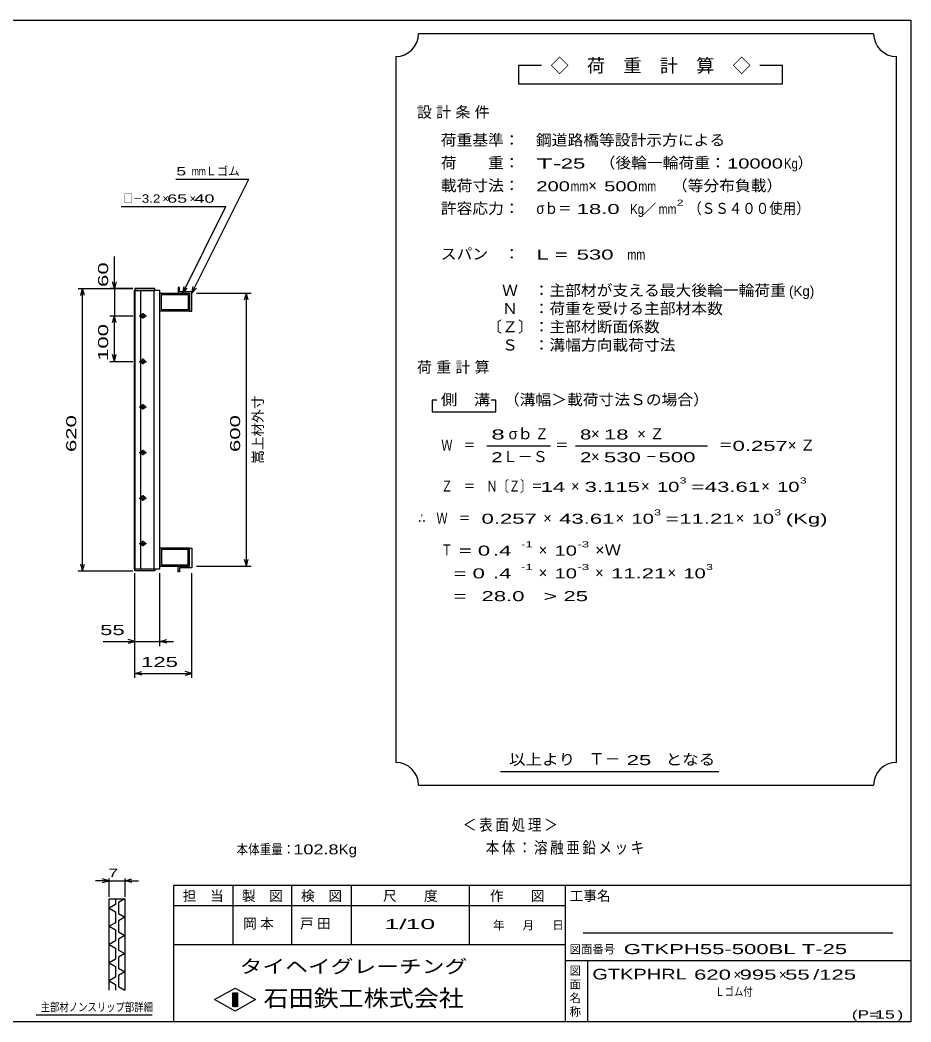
# Model space of a CAD drawing. Units: millimetres, scale not verified. Extents: x -1820 to 1731, y -1282 to 1054.
# Drawn here: x -227 to 1731, y -1146 to 1054 of the extents above; entities that cross this region are included whole.
import ezdxf
from ezdxf.enums import TextEntityAlignment as Align

# ---------------------------------------------------------------- set-up
doc = ezdxf.new("R2010")
doc.units = ezdxf.units.MM
doc.header["$LTSCALE"] = 10
for name, color, linetype, lineweight in [('0_2', 150, 'Continuous', 25), ('16', 3, 'Continuous', 25), ('22', 4, 'Continuous', 25), ('24', 2, 'Continuous', 25), ('32', 4, 'Continuous', 25)]:
    doc.layers.add(name, color=color, linetype=linetype, lineweight=lineweight)
doc.styles.add('ベクトル', font='')
doc.styles.get('ベクトル').set_extended_font_data('ベクトル')

msp = doc.modelspace()

# ---------------------------------------------------------------- linework, layer by layer
at = {"layer": '0_2'}
for p, q in [((-1729, 1053.5), (1731, 1053.5)), ((1731, 1053.5), (1731, -1146.5)), ((1731, -846.5), (111, -846.5)), ((111, -846.5), (111, -1146.5)), ((241, -846.5), (241, -976.5)), ((371, -976.5), (371, -846.5)), ((501, -846.5), (501, -976.5)), ((761, -976.5), (761, -846.5)), ((971, -846.5), (971, -1146.5)), ((971, -891.5), (111, -891.5)), ((1691, -951.5), (1011, -951.5)), ((111, -976.5), (971, -976.5)), ((971, -1011.5), (1731, -1011.5)), ((1021, -1146.5), (1021, -1011.5)), ((201, -1097.5), (246, -1072.5)), ((246, -1072.5), (291, -1097.5)), ((246, -1122.5), (201, -1097.5)), ((241, -1082.5), (251, -1082.5)), ((241, -1112.5), (241, -1082.5)), ((241, -1082.5), (243, -1082.5)), ((243, -1082.5), (243, -1112.5)), ((245, -1112.5), (245, -1082.5)), ((245, -1082.5), (247, -1082.5)), ((291, -1097.5), (246, -1122.5)), ((247, -1082.5), (247, -1112.5)), ((249, -1112.5), (249, -1082.5)), ((249, -1082.5), (251, -1082.5)), ((251, -1082.5), (251, -1112.5)), ((251, -1082.5), (251, -1112.5)), ((251, -1112.5), (241, -1112.5)), ((243, -1112.5), (245, -1112.5)), ((247, -1112.5), (249, -1112.5)), ((1731, -1146.5), (-1729, -1146.5))]:
    msp.add_line(p, q, dxfattribs=at)
at = {"layer": '16'}
for p, q in [((70, 464), (26, 464)), ((26, 464), (26, 459.5)), ((70, 459.5), (70, 464)), ((124, 466), (121, 466)), ((121, 466), (121, 454)), ((124, 457), (124, 466)), ((25.3, -151.5), (25.3, 459.5)), ((25.3, 459.5), (26, 459.5)), ((26, 459.5), (70, 459.5)), ((26, 459.5), (26, -151.5)), ((81, 459.5), (26, 459.5)), ((38.5, 459.5), (38.5, -151.5)), ((68.5, -151.5), (68.5, 459.5)), ((81, -151.5), (81, 459.5)), ((81, 454), (146, 454)), ((81, 414), (81, 454)), ((84, 451), (143, 451)), ((84, 417), (84, 451)), ((121, 454), (146, 454)), ((151, 457), (124, 457)), ((143, 451), (143, 417)), ((146, 454), (146, 414)), ((146, 454), (146, 414)), ((151, 414), (151, 457)), ((35.5, 404), (51.5, 404)), ((45.5, 407), (41.5, 407)), ((41.5, 401), (45.5, 401)), ((43.5, 410), (43.5, 398)), ((146, 414), (81, 414)), ((143, 417), (84, 417)), ((146, 414), (151, 414)), ((43.5, 310), (43.5, 298)), ((35.5, 304), (51.5, 304)), ((45.5, 307), (41.5, 307)), ((41.5, 301), (45.5, 301)), ((35.5, 204), (51.5, 204)), ((45.5, 207), (41.5, 207)), ((41.5, 201), (45.5, 201)), ((43.5, 210), (43.5, 198)), ((43.5, 110), (43.5, 98)), ((35.5, 104), (51.5, 104)), ((45.5, 107), (41.5, 107)), ((41.5, 101), (45.5, 101)), ((35.5, 4), (51.5, 4)), ((45.5, 7), (41.5, 7)), ((41.5, 1), (45.5, 1)), ((43.5, 10), (43.5, -2)), ((35.5, -96), (51.5, -96)), ((45.5, -93), (41.5, -93)), ((41.5, -99), (45.5, -99)), ((43.5, -90), (43.5, -102)), ((146, -106), (81, -106)), ((81, -106), (81, -146)), ((143, -109), (84, -109)), ((84, -109), (84, -143)), ((143, -143), (143, -109)), ((146, -146), (146, -106)), ((146, -106), (151, -106)), ((146, -146), (146, -106)), ((151, -106), (151, -149)), ((26, -151.5), (25.3, -151.5)), ((26, -151.5), (70, -151.5)), ((26, -156), (26, -151.5)), ((26, -151.5), (81, -151.5)), ((70, -151.5), (70, -156)), ((81, -146), (146, -146)), ((84, -143), (143, -143)), ((121, -158), (121, -146)), ((121, -146), (146, -146)), ((151, -149), (124, -149)), ((124, -149), (124, -158)), ((70, -156), (26, -156)), ((124, -158), (121, -158))]:
    msp.add_line(p, q, dxfattribs=at)
for centre, radius, start, end in [((41.5, 404), 3, 90, 270), ((43.5, 404), 4, 46.6, 133.4), ((43.5, 404), 4, 226.6, 313.4), ((45.5, 404), 3, 270, 90), ((43.5, 304), 4, 46.6, 133.4), ((41.5, 304), 3, 90, 270), ((43.5, 304), 4, 226.6, 313.4), ((45.5, 304), 3, 270, 90), ((41.5, 204), 3, 90, 270), ((43.5, 204), 4, 46.6, 133.4), ((43.5, 204), 4, 226.6, 313.4), ((45.5, 204), 3, 270, 90), ((41.5, 104), 3, 90, 270), ((43.5, 104), 4, 46.6, 133.4), ((43.5, 104), 4, 226.6, 313.4), ((45.5, 104), 3, 270, 90), ((41.5, 4), 3, 90, 270), ((43.5, 4), 4, 46.6, 133.4), ((43.5, 4), 4, 226.6, 313.4), ((45.5, 4), 3, 270, 90), ((41.5, -96), 3, 90, 270), ((43.5, -96), 4, 46.6, 133.4), ((43.5, -96), 4, 226.6, 313.4), ((45.5, -96), 3, 270, 90)]:
    msp.add_arc(centre, radius, start, end, dxfattribs=at)
at = {"layer": '22'}
for p, q in [((116, 704), (276, 704)), ((151, 454), (276, 704)), ((-4, 644), (226, 644)), ((131, 454), (226, 644)), ((-19, 464), (-19, 534)), ((-99, 464), (21, 464)), ((-93, 449), (-89, 464)), ((-85, 449), (-89, 464)), ((-89, -156), (-89, 464)), ((21, 464), (-29, 464)), ((-19, 464), (-23, 479)), ((-15, 479), (-19, 464)), ((-19, 464), (-19, 404)), ((131, 454), (134, 468.6)), ((131, 454), (141, 465)), ((151, 454), (154, 468.6)), ((151, 454), (161, 465)), ((161, 454), (281, 454)), ((267, 439), (271, 454)), ((275, 439), (271, 454)), ((271, -146), (271, 454)), ((-29, 404), (21, 404)), ((-23, 389), (-19, 404)), ((-15, 389), (-19, 404)), ((-19, 304), (-19, 404)), ((-19, 304), (-23, 319)), ((-19, 304), (-15, 319)), ((-29, 304), (21, 304)), ((271, -146), (267, -131)), ((271, -146), (275, -131)), ((-89, -156), (-93, -141)), ((-89, -156), (-85, -141)), ((161, -146), (281, -146)), ((-99, -156), (21, -156)), ((26, -321), (26, -161)), ((26, -391), (26, -161)), ((81, -321), (81, -161)), ((151, -391), (151, -161)), ((26, -311), (11, -307)), ((81, -311), (96, -307)), ((-44, -311), (26, -311)), ((11, -315), (26, -311)), ((26, -311), (81, -311)), ((96, -315), (81, -311)), ((81, -311), (111, -311)), ((26, -381), (41, -377)), ((41, -385), (26, -381)), ((26, -381), (151, -381)), ((151, -381), (136, -377)), ((136, -385), (151, -381))]:
    msp.add_line(p, q, dxfattribs=at)
at = {"layer": '24', "color": 4}
for p, q in [((1649, 1023.5), (649, 1023.5)), ((599, 973.5), (599, -576.5)), ((1699, -576.5), (1699, 973.5)), ((919, 953.5), (869, 953.5)), ((869, 953.5), (869, 913.5)), ((1449, 953.5), (1399, 953.5)), ((1449, 913.5), (1449, 953.5)), ((869, 913.5), (1449, 913.5)), ((689, 218.5), (679, 218.5)), ((679, 218.5), (679, 193.5)), ((819, 218.5), (809, 218.5)), ((819, 193.5), (819, 218.5)), ((679, 193.5), (819, 193.5)), ((799, 118.5), (939, 118.5)), ((994, 118.5), (1284, 118.5)), ((829, -596.5), (1309, -596.5)), ((649, -626.5), (1649, -626.5))]:
    msp.add_line(p, q, dxfattribs=at)
for centre, start, end in [((599, 1023.5), 270, 0), ((1699, 1023.5), 180, 270), ((599, -626.5), 0, 90), ((1699, -626.5), 90, 180)]:
    msp.add_arc(centre, 50, start, end, dxfattribs=at)
at = {"layer": '32'}
for p, q in [((-31, -836.5), (-46, -832.5)), ((-31, -871.5), (-31, -831.5)), ((4, -831.5), (4, -871.5)), ((4, -836.5), (19, -832.5)), ((-31, -836.5), (-61, -836.5)), ((-46, -840.5), (-31, -836.5)), ((-31, -836.5), (4, -836.5)), ((19, -840.5), (4, -836.5)), ((4, -836.5), (34, -836.5)), ((-31, -876.5), (4, -876.5)), ((-31, -1076.5), (-31, -876.5)), ((-17, -876.5), (-17, -888.5)), ((4, -876.5), (-10, -884.5)), ((4, -876.5), (4, -1076.5)), ((-17, -888.5), (-31, -896.5)), ((-31, -896.5), (-17, -904.5)), ((-10, -884.5), (-10, -908.5)), ((-17, -904.5), (-17, -928.5)), ((-10, -908.5), (4, -916.5)), ((4, -916.5), (-10, -924.5)), ((-17, -928.5), (-31, -936.5)), ((-31, -936.5), (-17, -944.5)), ((-17, -944.5), (-17, -968.5)), ((-10, -924.5), (-10, -948.5)), ((-10, -948.5), (4, -956.5)), ((4, -956.5), (-10, -964.5)), ((-10, -964.5), (-10, -988.5)), ((-17, -968.5), (-31, -976.5)), ((-31, -976.5), (-17, -984.5)), ((-17, -984.5), (-17, -1008.5)), ((-10, -988.5), (4, -996.5)), ((-17, -1008.5), (-31, -1016.5)), ((4, -996.5), (-10, -1004.5)), ((-10, -1004.5), (-10, -1028.5)), ((-31, -1016.5), (-17, -1024.5)), ((-17, -1024.5), (-17, -1048.5)), ((-10, -1028.5), (4, -1036.5)), ((-17, -1048.5), (-31, -1056.5)), ((4, -1036.5), (-10, -1044.5)), ((-10, -1044.5), (-10, -1068.5)), ((-31, -1056.5), (-17, -1064.5)), ((-17, -1064.5), (-17, -1076.5)), ((-10, -1068.5), (4, -1076.5)), ((64, -1131.5), (-191, -1131.5))]:
    msp.add_line(p, q, dxfattribs=at)

# ---------------------------------------------------------------- texts
at = {"layer": '0_2', "style": 'ベクトル'}
for s, height, p in [('担\u3000当', 21.99, (131, -869.5)), ('製\u3000図', 21.99, (261, -869.5)), ('検\u3000図', 21.99, (391, -869.5)), ('尺\u3000\u3000度', 21.99, (571, -869.5)), ('作\u3000\u3000図', 21.99, (806, -869.5)), ('工事名', 21.99, (981, -869.5)), ('年', 18.3, (813, -934)), ('月', 18.3, (878, -934)), ('日', 18.3, (943, -934)), ('図面番号', 18.33, (981, -987)), ('図', 18.3, (981, -1034)), ('面', 18.3, (981, -1064)), ('名', 18.3, (981, -1094)), ('称', 18.3, (981, -1124))]:
    msp.add_text(s, height=height, dxfattribs=at).set_placement(p, align=Align.MIDDLE_LEFT)
at = {"layer": '0_2', "color": 222, "style": 'ベクトル'}
for s, height, width, p in [('タイヘイグレーチング', 29.33, 1.25, (256, -1024.5)), ('石田鉄工株式会社', 36.66, 1.1, (308.5, -1094.5))]:
    msp.add_text(s, height=height, dxfattribs=dict(at, width=width)).set_placement(p, align=Align.MIDDLE_LEFT)
at = {"layer": '22', "color": 2, "style": 'ベクトル'}
for s, height, width, p in [(' 5 ', 18.33, 1.6, (106, 721.5)), ('mm', 18.33, 0.75, (151, 721.5)), ('□－', 18.33, 0.8, (1, 661.5)), ('3.2', 18.33, 1.2, (41, 661.5)), (' 65 ', 18.33, 1.6, (86, 661.5)), (' 40 ', 18.33, 1.6, (146, 661.5)), (' 55 ', 21.99, 1.65, (-64, -286)), (' 125 ', 21.99, 1.65, (26, -356)), ('本体重量：', 21.99, 0.85, (249, -767.5)), ('102.8', 21.99, 1.35, (374, -767.5)), ('Kg', 21.99, 1.1, (474, -767.5)), ('1/', 21.99, 2, (574, -931.5)), (' 10 ', 21.99, 2, (604, -931.5)), ('GTKPH55-500BL T-25                        ', 21.99, 1.65, (1100, -986.5)), ('GTKPHRL', 23.46, 1.4, (1031, -1041.5)), (' 620 ', 21.99, 1.65, (1241, -1042.5)), (' 995 ', 21.99, 1.65, (1341, -1042.5)), (' 55 ', 21.99, 1.65, (1441, -1042.5)), ('/', 22, 1.65, (1516, -1042.5)), (' 125 ', 21.99, 1.65, (1516, -1042.5)), ('Ｌゴム付', 18.33, 0.8, (1301, -1080)), ('(P=', 18.33, 1.55, (1601, -1130)), (' 15 ', 18.33, 1.6, (1641, -1130)), (')', 18.3, 1.6, (1701, -1130))]:
    msp.add_text(s, height=height, dxfattribs=dict(at, width=width)).set_placement(p, align=Align.MIDDLE_LEFT)
for s, height, p in [('Ｌゴム', 18.33, (181, 721.5)), ('×', 18.3, (86, 661.5)), ('×', 18.3, (146, 661.5)), ('×', 22, (1341, -1042.5)), ('×', 22, (1441, -1042.5))]:
    msp.add_text(s, height=height, dxfattribs=at).set_placement(p, align=Align.MIDDLE_LEFT)
at = {"layer": '22', "color": 2, "style": 'ベクトル', "width": 1.65}
for s, p in [(' 60 ', (-44, 454)), (' 100 ', (-44, 291.5)), (' 620 ', (-114, 91.5)), (' 600', (246, 91.5))]:
    msp.add_text(s, height=21.99, rotation=90, dxfattribs=at).set_placement(p, align=Align.MIDDLE_LEFT)
at = {"layer": '22', "color": 2, "style": 'ベクトル'}
msp.add_text('嵩上材外寸', height=21.99, rotation=90, dxfattribs=at).set_placement((296, 79), align=Align.MIDDLE_LEFT)
at = {"layer": '22', "color": 2, "attachment_point": 4, "style": 'ベクトル'}
for s, insert, char_height in [('\\T1.2;\\W0.85;＜表面処理＞', (746.5, -715), 25.66), ('\\T1.19;\\W0.85;本体：溶融亜鉛メッキ', (796.5, -765), 25.66), ('\\T1.25;岡本\u3000', (263.5, -931.5), 21.99), ('\\T1.25;戸田\u3000', (388.5, -931.5), 21.99)]:
    msp.add_mtext(s, dxfattribs=dict(at, insert=insert, char_height=char_height))
at = {"layer": '24', "style": 'ベクトル'}
for s, height, p in [('◇\u3000荷\u3000重\u3000計\u3000算\u3000◇', 29.33, (939, 953.5)), ('）', 24.2, (1482, 740)), ('×', 24.2, (1022, 690)), ('／', 22, (1141.5, 638.5)), ('(Kg)', 21.99, (1463, 458.5)), ('σｂ', 24.19, (847, 145)), ('×', 24.2, (1028, 145)), ('Ｌ－Ｓ', 24.19, (834, 95)), ('×', 24.2, (1028, 95)), ('×', 24.2, (984, 30)), ('×', 24.2, (1138, 30)), ('×', 24.2, (1402, 30)), ('×', 24.2, (923, -40)), ('×', 24.2, (1082, -40)), ('×', 24.2, (1346, -40)), ('×', 24.2, (913, -110)), ('×', 24.2, (913, -160)), ('×', 24.2, (1037, -160)), ('×', 24.2, (1196, -160)), ('Ｔ－', 25.66, (1023, -569))]:
    msp.add_text(s, height=height, dxfattribs=at).set_placement(p, align=Align.MIDDLE_LEFT)
for s, height, width, p in [('荷重基準：\u3000', 24.19, 1.05, (698, 790)), ('鋼道路橋等設計示方による', 24.19, 1.05, (907, 790)), ('荷\u3000\u3000重：\u3000', 24.19, 1.05, (698, 740)), ('T-', 21.99, 2, (908, 738.5)), (' 25 ', 21.99, 1.65, (948, 738.5)), ('（後輪一輪荷重：', 24.19, 1.05, (1047, 740)), ('10000', 21.99, 1.5, (1327, 738.5)), ('Kg', 21.99, 0.85, (1452, 738.5)), ('載荷寸法：\u3000', 24.19, 1.05, (698, 690)), ('\u3000（等分布負載）', 24.19, 1.05, (1171, 690)), ('200', 21.99, 1.5, (908, 688.5)), ('mm', 21.99, 0.8, (983, 688.5)), ('500', 21.99, 1.5, (1057, 688.5)), ('mm', 21.99, 0.8, (1132, 688.5)), ('許容応力：\u3000', 24.19, 1.05, (698, 640)), ('σｂ＝', 24.19, 0.9, (908, 640)), (' 18.0', 21.99, 1.65, (983, 638.5)), ('Kg', 21.99, 0.85, (1114, 638.5)), ('mm', 21.99, 0.8, (1176.5, 638.5)), ('2', 13.2, 1.5, (1216.5, 652.5)), ('（ＳＳ４００使用）', 24.19, 0.9, (1241.5, 640)), ('スパン\u3000：\u3000', 24.19, 1.05, (698, 540)), ('L =', 21.99, 1.65, (908, 538.5)), (' 530 ', 21.99, 1.65, (983, 538.5)), ('mm', 21.99, 0.8, (1108, 538.5)), ('\u3000Ｗ\u3000：主部材が支える最大後輪一輪荷重', 24.19, 1.05, (798, 460)), ('\u3000Ｎ\u3000：荷重を受ける主部材本数', 24.19, 1.05, (798, 420)), ('〔Ｚ〕：主部材断面係数', 24.19, 1.05, (798, 380)), ('\u3000Ｓ\u3000：溝幅方向載荷寸法', 24.19, 1.05, (798, 340)), ('側\u3000溝', 24.19, 1.1, (698, 220)), ('\u3000（溝幅＞載荷寸法Ｓの場合）', 24.19, 1.05, (802, 220)), ('8', 22, 1.8, (809, 143.5)), ('Ｚ', 24.2, 0.9, (905, 145)), ('8', 22, 1.5, (1004, 143.5)), (' 18 ', 21.99, 1.65, (1043, 143.5)), ('Ｗ\u3000＝', 24.19, 0.75, (699, 120)), ('＝', 24.2, 0.9, (949, 120)), ('＝', 24.2, 0.9, (1309, 120)), ('0.257', 21.99, 1.65, (1339, 118.5)), ('2', 22, 1.5, (809, 93.5)), ('2', 22, 1.5, (1004, 93.5)), (' 530 ', 21.99, 1.65, (1043, 93.5)), ('－', 24.2, 0.75, (1148, 95)), (' 500 ', 21.99, 1.65, (1163, 93.5)), ('Ｚ\u3000＝\u3000Ｎ〔Ｚ〕＝', 24.19, 0.75, (699, 30)), ('3', 13.2, 1.5, (1223, 42.5)), ('3', 13.2, 1.5, (1487, 42.5)), (' 14 ', 21.99, 1.65, (904, 28.5)), ('3.115', 21.99, 1.65, (1014, 28.5)), ('10', 21.99, 1.5, (1173, 28.5)), ('=', 22, 1.7, (1248, 28.5)), ('43.61', 21.99, 1.65, (1278, 28.5)), ('10', 21.99, 1.5, (1437, 28.5)), ('3', 13.2, 1.5, (1167, -27.5)), ('3', 13.2, 1.5, (1431, -27.5)), ('∴\u3000Ｗ\u3000＝', 24.19, 0.75, (649, -40)), (' 0.257', 21.99, 1.65, (774, -41.5)), ('43.61', 21.99, 1.65, (958, -41.5)), ('10', 21.99, 1.5, (1117, -41.5)), ('=', 22, 1.7, (1192, -41.5)), ('11.21', 21.99, 1.65, (1222, -41.5)), ('10', 21.99, 1.5, (1381, -41.5)), ('(Kg)', 21.99, 1.65, (1456, -41.5)), ('Ｔ', 24.2, 0.75, (699, -110)), (' = 0', 21.99, 1.65, (724, -111.5)), (' .4 ', 21.99, 1.65, (799, -111.5)), ('-1', 13.2, 1.65, (874, -97.5)), ('10', 21.99, 1.5, (948, -111.5)), ('-3', 13.2, 1.65, (998, -97.5)), ('×Ｗ', 24.19, 1.1, (1037, -110)), ('  = 0', 21.99, 1.65, (699, -161.5)), (' .4 ', 21.99, 1.65, (799, -161.5)), ('-1', 13.2, 1.65, (874, -147.5)), ('10', 21.99, 1.5, (948, -161.5)), ('-3', 13.2, 1.65, (998, -147.5)), ('11.21', 21.99, 1.65, (1072, -161.5)), ('10', 21.99, 1.5, (1231, -161.5)), ('3', 13.2, 1.5, (1281, -147.5)), ('  =', 21.99, 1.65, (699, -211.5)), (' 28.0', 21.99, 1.65, (774, -211.5)), ('>', 22, 1.7, (924, -211.5)), (' 25 ', 21.99, 1.65, (954, -211.5)), ('以上より\u3000', 24.19, 1.1, (848, -570)), (' 25 ', 21.99, 1.65, (1093, -571.5)), ('となる', 24.19, 1.1, (1192, -570))]:
    msp.add_text(s, height=height, dxfattribs=dict(at, width=width)).set_placement(p, align=Align.MIDDLE_LEFT)
at = {"layer": '24', "char_height": 24.19, "attachment_point": 4, "style": 'ベクトル'}
for s, insert in [('\\T1.28;設計条件', (645.5, 850)), ('\\T1.28;荷重計算', (645.5, 290)), ('\\T1.42;×Ｚ', (1129.5, 145)), ('\\T1.42;×Ｚ', (1460.5, 120))]:
    msp.add_mtext(s, dxfattribs=dict(at, insert=insert))
at = {"layer": '32', "color": 2, "style": 'ベクトル'}
for s, width, p in [(' 7 ', 1.6, (-43.5, -819)), ('主部材ノンスリップ部詳細', 0.8, (-181, -1114))]:
    msp.add_text(s, height=18.33, dxfattribs=dict(at, width=width)).set_placement(p, align=Align.MIDDLE_LEFT)

doc.saveas('drawing.dxf')
